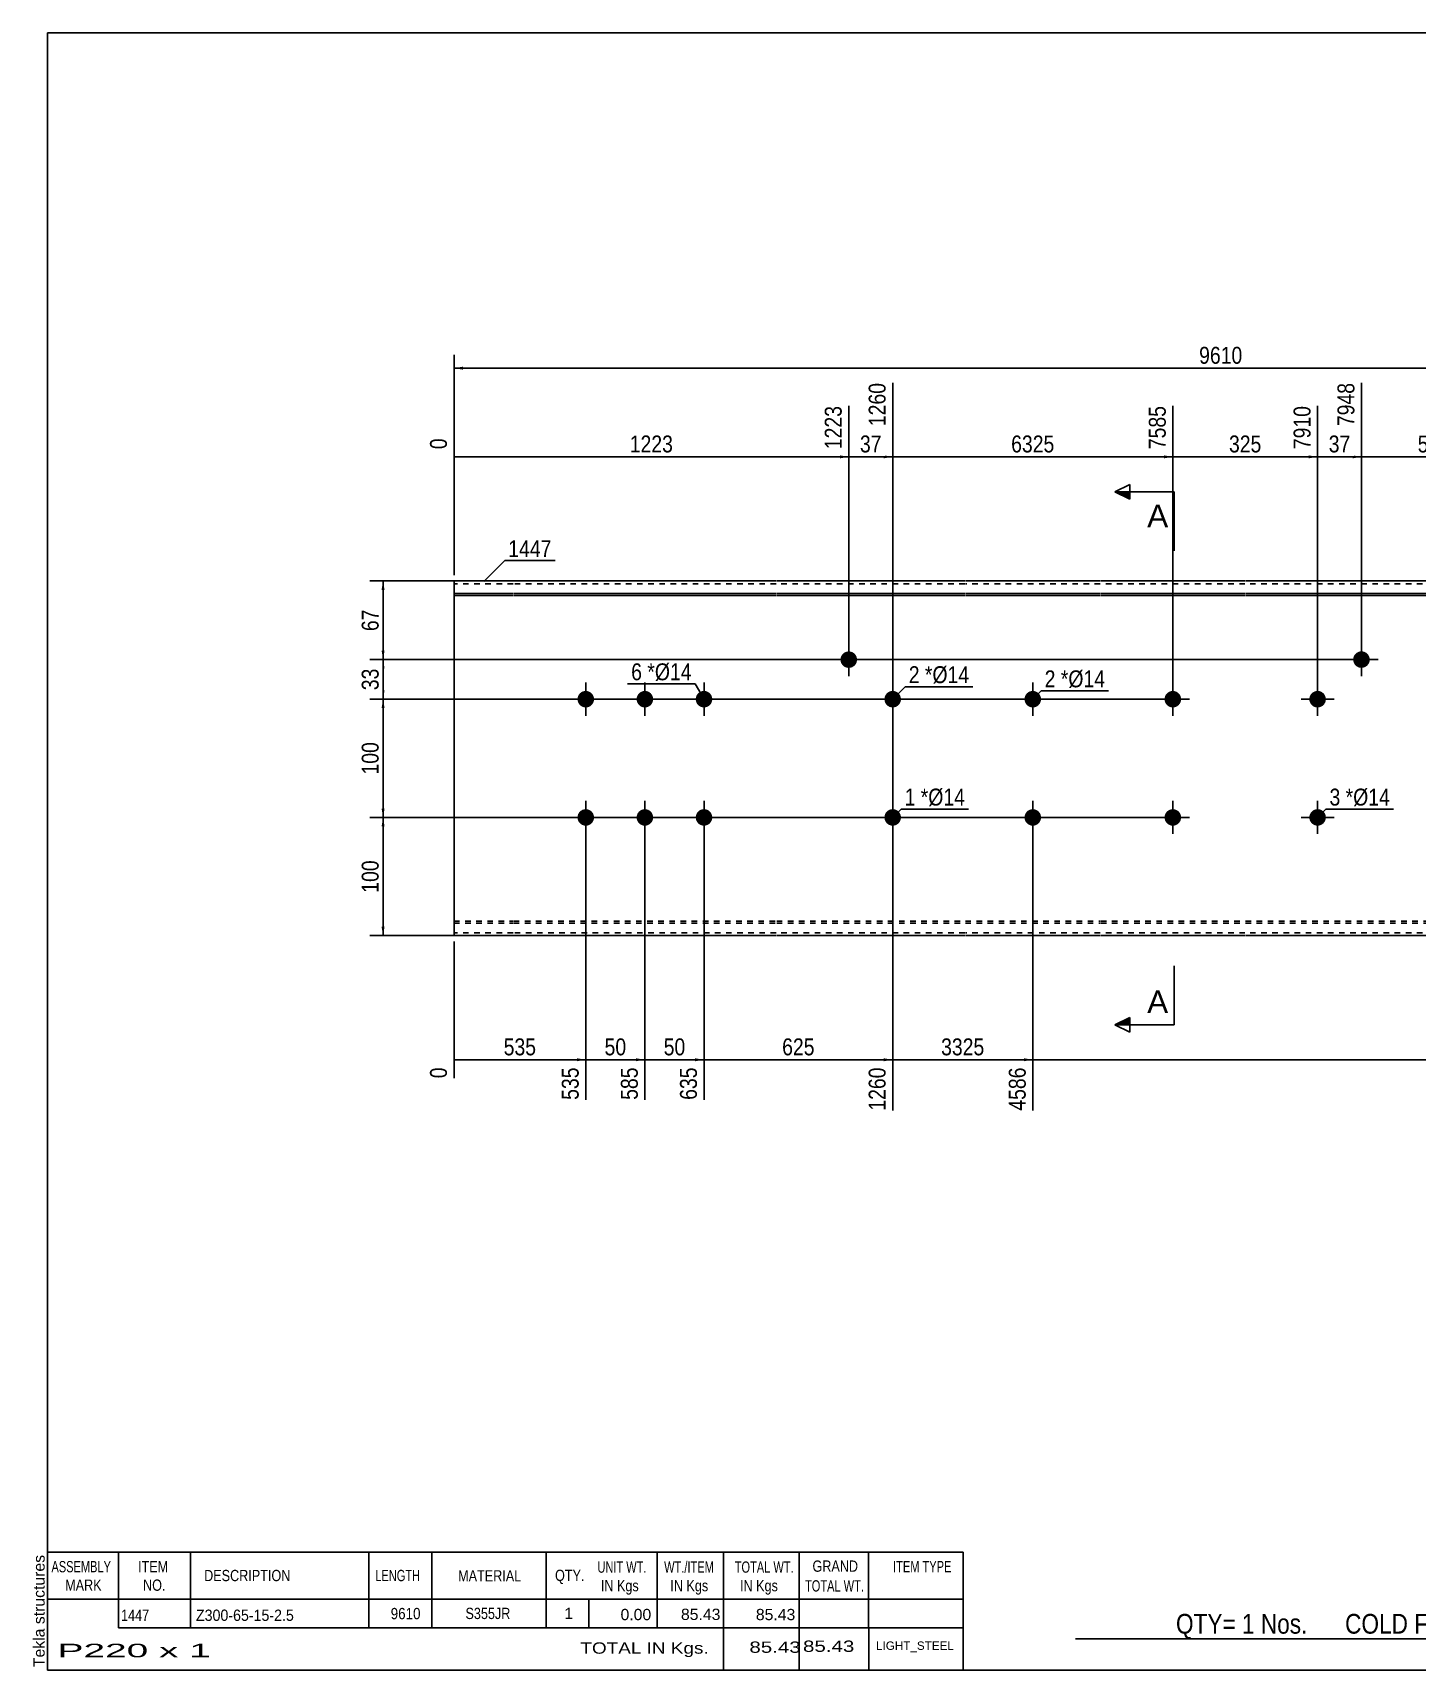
# Model space of a CAD drawing. Header units: millimetres. Extents: x -71 to 331, y -154 to 123.
# Drawn here: x -71.3 to 162.9, y -154.3 to 122.8 of the extents above; entities that cross this region are included whole.
import ezdxf

# ---------------------------------------------------------------- set-up
doc = ezdxf.new("R2010")
doc.units = ezdxf.units.MM
doc.linetypes.add('DXK_LINE_DOT1', pattern=[1.8814, 0.9407, -0.9407])
doc.styles.add('Arial', font='ARIAL.TTF', dxfattribs={"height": 0.2})
doc.styles.add('Arial Narrow', font='ARIALN.TTF', dxfattribs={"height": 0.2})

# ---------------------------------------------------------------- blocks, each defined once
blk = doc.blocks.new('Unknown-627191105-1924')
at = {"color": 5, "linetype": 'Continuous'}
for p, q in [((331.25, 122.75), (-68.75, 122.75)), ((-68.75, 122.75), (-68.75, -154.25)), ((331.25, -154.25), (331.25, 122.75)), ((-68.75, -154.25), (331.25, -154.25))]:
    blk.add_line(p, q, dxfattribs=at)
at = {"color": 174, "linetype": 'Continuous', "style": 'Arial'}
blk.add_text('Tekla structures', height=1.9102, rotation=90, dxfattribs=at).set_placement((-69.25, -153.75))
blk = doc.blocks.new('Bolt-627191105-1223 - 1203')
at = {"linetype": 'Continuous'}
blk.add_hatch(color=3, dxfattribs=at).paths.add_polyline_path([(144.69, 10, -1), (147.49, 10, -1)])
at = {"color": 3, "linetype": 'Continuous'}
for p, q in [((146.09, 7.2), (146.09, 12.8)), ((143.29, 10), (148.89, 10))]:
    blk.add_line(p, q, dxfattribs=at)
blk = doc.blocks.new('Part-627191105-1218 - 1203')
at = {"color": 2, "linetype": 'Continuous'}
for p, q in [((0, -30), (0, 30)), ((10, 30), (0, 30)), ((0, 27.88), (10, 27.88)), ((54.49, 30), (10.1, 30)), ((10.1, 27.88), (54.49, 27.88)), ((86.41, 30), (54.59, 30)), ((54.59, 27.88), (86.41, 27.88)), ((109.31, 30), (86.51, 30)), ((86.51, 27.88), (109.31, 27.88)), ((133.79, 30), (109.41, 30)), ((109.41, 27.88), (133.79, 27.88)), ((165.71, 30), (133.89, 30)), ((133.89, 27.88), (165.71, 27.88)), ((210.2, 30), (165.81, 30)), ((165.81, 27.88), (210.2, 27.88)), ((242.11, 30), (210.3, 30)), ((210.3, 27.88), (242.11, 27.88)), ((259.41, 30), (242.21, 30)), ((242.21, 27.88), (259.41, 27.88)), ((259.41, 30), (259.41, 27.88)), ((259.41, 27.88), (259.41, -30)), ((0, 27.53), (10, 27.53)), ((10.1, 27.53), (54.49, 27.53)), ((54.59, 27.53), (86.41, 27.53)), ((86.51, 27.53), (109.31, 27.53)), ((109.41, 27.53), (133.79, 27.53)), ((133.89, 27.53), (165.71, 27.53)), ((165.81, 27.53), (210.2, 27.53)), ((210.3, 27.53), (242.11, 27.53)), ((242.21, 27.53), (259.41, 27.53)), ((10, -30), (0, -30)), ((54.49, -30), (10.1, -30)), ((86.41, -30), (54.59, -30)), ((109.31, -30), (86.51, -30)), ((133.79, -30), (109.41, -30)), ((165.71, -30), (133.89, -30)), ((210.2, -30), (165.81, -30)), ((242.11, -30), (210.3, -30)), ((259.41, -30), (242.21, -30))]:
    blk.add_line(p, q, dxfattribs=at)
at = {"color": 7, "linetype": 'DXK_LINE_DOT1'}
for p, q in [((10, 29.5), (0, 29.5)), ((54.49, 29.5), (10.1, 29.5)), ((86.41, 29.5), (54.59, 29.5)), ((109.31, 29.5), (86.51, 29.5)), ((133.79, 29.5), (109.41, 29.5)), ((165.71, 29.5), (133.89, 29.5)), ((210.2, 29.5), (165.81, 29.5)), ((242.11, 29.5), (210.3, 29.5)), ((259.41, 29.5), (242.21, 29.5)), ((0, -27.53), (10, -27.53)), ((10.1, -27.53), (54.49, -27.53)), ((54.59, -27.53), (86.41, -27.53)), ((86.51, -27.53), (109.31, -27.53)), ((109.41, -27.53), (133.79, -27.53)), ((133.89, -27.53), (165.71, -27.53)), ((165.81, -27.53), (210.2, -27.53)), ((210.3, -27.53), (242.11, -27.53)), ((242.21, -27.53), (259.41, -27.53)), ((0, -27.88), (10, -27.88)), ((10, -29.5), (0, -29.5)), ((10.1, -27.88), (54.49, -27.88)), ((54.49, -29.5), (10.1, -29.5)), ((54.59, -27.88), (86.41, -27.88)), ((86.41, -29.5), (54.59, -29.5)), ((86.51, -27.88), (109.31, -27.88)), ((109.31, -29.5), (86.51, -29.5)), ((109.41, -27.88), (133.79, -27.88)), ((133.79, -29.5), (109.41, -29.5)), ((133.89, -27.88), (165.71, -27.88)), ((165.71, -29.5), (133.89, -29.5)), ((165.81, -27.88), (210.2, -27.88)), ((210.2, -29.5), (165.81, -29.5)), ((210.3, -27.88), (242.11, -27.88)), ((242.11, -29.5), (210.3, -29.5)), ((242.21, -27.88), (259.41, -27.88)), ((259.41, -29.5), (242.21, -29.5))]:
    blk.add_line(p, q, dxfattribs=at)
blk = doc.blocks.new('Bolt-627191105-1220 - 1203')
at = {"linetype": 'Continuous'}
blk.add_hatch(color=3, dxfattribs=at).paths.add_polyline_path([(152.11, 16.7, -1), (154.91, 16.7, -1)])
at = {"color": 3, "linetype": 'Continuous'}
for p, q in [((153.51, 13.9), (153.51, 19.5)), ((150.71, 16.7), (156.31, 16.7))]:
    blk.add_line(p, q, dxfattribs=at)
blk = doc.blocks.new('Bolt-627191105-1222 - 1203')
at = {"linetype": 'Continuous'}
blk.add_hatch(color=3, dxfattribs=at).paths.add_polyline_path([(147.49, -10, -1), (144.69, -10, -1)])
at = {"color": 3, "linetype": 'Continuous'}
for p, q in [((146.09, -7.2), (146.09, -12.8)), ((148.89, -10), (143.29, -10))]:
    blk.add_line(p, q, dxfattribs=at)
blk = doc.blocks.new('Bolt-627191105-1224 - 1203')
at = {"linetype": 'Continuous'}
for points in [[(20.89, 10, -1), (23.69, 10, -1)], [(30.89, 10, -1), (33.69, 10, -1)], [(40.89, 10, -1), (43.69, 10, -1)], [(20.89, -10, -1), (23.69, -10, -1)], [(30.89, -10, -1), (33.69, -10, -1)], [(40.89, -10, -1), (43.69, -10, -1)]]:
    blk.add_hatch(color=3, dxfattribs=at).paths.add_polyline_path(points)
at = {"color": 3, "linetype": 'Continuous'}
for p, q in [((22.29, 7.2), (22.29, 12.8)), ((32.29, 7.2), (32.29, 12.8)), ((42.29, 7.2), (42.29, 12.8)), ((19.49, 10), (25.09, 10)), ((29.49, 10), (35.09, 10)), ((39.49, 10), (45.09, 10)), ((22.29, -12.8), (22.29, -7.2)), ((32.29, -12.8), (32.29, -7.2)), ((42.29, -12.8), (42.29, -7.2)), ((19.49, -10), (25.09, -10)), ((29.49, -10), (35.09, -10)), ((39.49, -10), (45.09, -10))]:
    blk.add_line(p, q, dxfattribs=at)
blk = doc.blocks.new('Bolt-627191105-1225 - 1203')
at = {"linetype": 'Continuous'}
blk.add_hatch(color=3, dxfattribs=at).paths.add_polyline_path([(65.38, 16.69, -1), (68.18, 16.69, -1)])
at = {"color": 3, "linetype": 'Continuous'}
for p, q in [((66.78, 13.89), (66.78, 19.49)), ((63.98, 16.69), (69.58, 16.69))]:
    blk.add_line(p, q, dxfattribs=at)
blk = doc.blocks.new('Bolt-627191105-1226 - 1203')
at = {"linetype": 'Continuous'}
for points in [[(99.31, 10, -1), (96.51, 10, -1)], [(99.31, -10, -1), (96.51, -10, -1)]]:
    blk.add_hatch(color=3, dxfattribs=at).paths.add_polyline_path(points)
at = {"color": 3, "linetype": 'Continuous'}
for p, q in [((97.91, 12.8), (97.91, 7.2)), ((100.71, 10), (95.11, 10)), ((97.91, -7.2), (97.91, -12.8)), ((100.71, -10), (95.11, -10))]:
    blk.add_line(p, q, dxfattribs=at)
blk = doc.blocks.new('Bolt-627191105-1227 - 1203')
at = {"linetype": 'Continuous'}
blk.add_hatch(color=3, dxfattribs=at).paths.add_polyline_path([(72.81, 10, -1), (75.61, 10, -1)])
at = {"color": 3, "linetype": 'Continuous'}
for p, q in [((74.21, 7.2), (74.21, 12.8)), ((71.41, 10), (77.01, 10))]:
    blk.add_line(p, q, dxfattribs=at)
blk = doc.blocks.new('Bolt-627191105-1228 - 1203')
at = {"linetype": 'Continuous'}
blk.add_hatch(color=3, dxfattribs=at).paths.add_polyline_path([(75.61, -10, -1), (72.81, -10, -1)])
at = {"color": 3, "linetype": 'Continuous'}
for p, q in [((74.21, -7.2), (74.21, -12.8)), ((77.01, -10), (71.41, -10))]:
    blk.add_line(p, q, dxfattribs=at)
blk = doc.blocks.new('Bolt-627191105-1231 - 1203')
at = {"linetype": 'Continuous'}
for points in [[(120.2, 10, -1), (123, 10, -1)], [(253.01, 10, -1), (255.81, 10, -1)]]:
    blk.add_hatch(color=3, dxfattribs=at).paths.add_polyline_path(points)
at = {"color": 3, "linetype": 'Continuous'}
for p, q in [((121.6, 7.2), (121.6, 12.8)), ((254.41, 7.2), (254.41, 12.8)), ((124.4, 10), (118.8, 10)), ((257.21, 10), (251.61, 10))]:
    blk.add_line(p, q, dxfattribs=at)
blk = doc.blocks.new('Bolt-627191105-1232 - 1203')
at = {"linetype": 'Continuous'}
for points in [[(120.2, -10, -1), (123, -10, -1)], [(253.01, -10, -1), (255.81, -10, -1)]]:
    blk.add_hatch(color=3, dxfattribs=at).paths.add_polyline_path(points)
at = {"color": 3, "linetype": 'Continuous'}
for p, q in [((121.6, -12.8), (121.6, -7.2)), ((254.41, -12.8), (254.41, -7.2)), ((124.4, -10), (118.8, -10)), ((257.21, -10), (251.61, -10))]:
    blk.add_line(p, q, dxfattribs=at)
blk = doc.blocks.new('StraightDimension-627191105-1328 - 1203')
at = {"linetype": 'Continuous'}
blk.add_hatch(color=7, dxfattribs=at).paths.add_polyline_path([(40.79, -50.75), (42.29, -51), (40.79, -51.25)])
at = {"color": 7, "linetype": 'Continuous'}
for p, q in [((32.29, -11), (32.29, -57.78)), ((42.29, -11), (42.29, -57.78)), ((32.29, -51), (42.29, -51))]:
    blk.add_line(p, q, dxfattribs=at)
at = {"color": 0}
blk.add_wipeout([(39.72, -50.85), (39.72, -46.65), (34.87, -46.65), (34.87, -50.85)], dxfattribs=at)
at = {"color": 3, "style": 'Arial Narrow'}
blk.add_text('50', height=2.863, dxfattribs=at).set_placement((35.47, -50.25))
at = {"color": 0, "linetype": 'Continuous'}
blk.add_wipeout([(41.69, -51.7), (37.49, -51.7), (37.49, -58.38), (41.69, -58.38)], dxfattribs=at)
at = {"color": 3, "linetype": 'Continuous', "style": 'Arial Narrow'}
blk.add_text('635', height=2.863, rotation=90.0002, dxfattribs=at).set_placement((41.09, -57.78))
blk = doc.blocks.new('StraightDimension-627191105-1279 - 1203')
at = {"linetype": 'Continuous'}
blk.add_hatch(color=7, dxfattribs=at).paths.add_polyline_path([(65.28, 51.25), (66.78, 51), (65.28, 50.75)])
at = {"color": 7, "linetype": 'Continuous'}
for p, q in [((66.78, 17.69), (66.78, 59.61)), ((0, 31), (0, 54.13)), ((0, 51), (66.78, 51))]:
    blk.add_line(p, q, dxfattribs=at)
at = {"color": 0, "linetype": 'Continuous'}
for points in [[(66.18, 60.21), (61.98, 60.21), (61.98, 51.7), (66.18, 51.7)], [(-0.6, 54.73), (-4.8, 54.73), (-4.8, 51.7), (-0.6, 51.7)]]:
    blk.add_wipeout(points, dxfattribs=at)
at = {"color": 0}
blk.add_wipeout([(37.65, 51.15), (37.65, 55.35), (29.13, 55.35), (29.13, 51.15)], dxfattribs=at)
at = {"color": 3, "linetype": 'Continuous', "style": 'Arial Narrow'}
for s, height, p in [('1223', 2.863, (65.58, 52.3)), ('0', 2.86, (-1.2, 52.3))]:
    blk.add_text(s, height=height, rotation=90.0002, dxfattribs=at).set_placement(p)
at = {"color": 3, "style": 'Arial Narrow'}
blk.add_text('1223', height=2.863, dxfattribs=at).set_placement((29.73, 51.75))
blk = doc.blocks.new('StraightDimension-627191105-1350 - 1203')
at = {"linetype": 'Continuous'}
for points in [[(-12.25, 15.2), (-12, 16.7), (-11.75, 15.2)], [(-11.75, 11.5), (-12, 10), (-12.25, 11.5)]]:
    blk.add_hatch(color=7, dxfattribs=at).paths.add_polyline_path(points)
at = {"color": 7, "linetype": 'Continuous'}
for p, q in [((152.51, 16.7), (-14.25, 16.7)), ((-12, 10), (-12, 16.7)), ((120.6, 10), (-14.25, 10))]:
    blk.add_line(p, q, dxfattribs=at)
at = {"color": 0}
blk.add_wipeout([(-12.15, 15.78), (-16.35, 15.78), (-16.35, 10.92), (-12.15, 10.92)], dxfattribs=at)
at = {"color": 3, "style": 'Arial Narrow'}
blk.add_text('33', height=2.863, rotation=90.0002, dxfattribs=at).set_placement((-12.75, 11.52))
blk = doc.blocks.new('StraightDimension-627191105-1277 - 1203')
at = {"linetype": 'Continuous'}
blk.add_hatch(color=7, dxfattribs=at).paths.add_polyline_path([(120.1, 51.25), (121.6, 51), (120.1, 50.75)])
at = {"color": 7, "linetype": 'Continuous'}
for p, q in [((74.21, -9), (74.21, 63.51)), ((121.6, 11), (121.6, 59.61)), ((74.21, 51), (121.6, 51))]:
    blk.add_line(p, q, dxfattribs=at)
at = {"color": 0, "linetype": 'Continuous'}
blk.add_wipeout([(121, 60.21), (116.8, 60.21), (116.8, 51.7), (121, 51.7)], dxfattribs=at)
at = {"color": 0}
blk.add_wipeout([(102.16, 51.15), (102.16, 55.35), (93.65, 55.35), (93.65, 51.15)], dxfattribs=at)
at = {"color": 3, "linetype": 'Continuous', "style": 'Arial Narrow'}
blk.add_text('7585', height=2.863, rotation=90.0002, dxfattribs=at).set_placement((120.4, 52.3))
at = {"color": 3, "style": 'Arial Narrow'}
blk.add_text('6325', height=2.863, dxfattribs=at).set_placement((94.25, 51.75))
blk = doc.blocks.new('StraightDimension-627191105-1352 - 1203')
at = {"linetype": 'Continuous'}
for points in [[(-12.25, -11.5), (-12, -10), (-11.75, -11.5)], [(-11.75, -28.5), (-12, -30), (-12.25, -28.5)]]:
    blk.add_hatch(color=7, dxfattribs=at).paths.add_polyline_path(points)
at = {"color": 7, "linetype": 'Continuous'}
for p, q in [((120.6, -10), (-14.25, -10)), ((-12, -30), (-12, -10)), ((21.29, -30), (-14.25, -30))]:
    blk.add_line(p, q, dxfattribs=at)
at = {"color": 0}
blk.add_wipeout([(-12.15, -16.66), (-16.35, -16.66), (-16.35, -23.34), (-12.15, -23.34)], dxfattribs=at)
at = {"color": 3, "style": 'Arial Narrow'}
blk.add_text('100', height=2.863, rotation=90.0002, dxfattribs=at).set_placement((-12.75, -22.74))
blk = doc.blocks.new('StraightDimension-627191105-1326 - 1203')
at = {"linetype": 'Continuous'}
blk.add_hatch(color=7, dxfattribs=at).paths.add_polyline_path([(96.41, -50.75), (97.91, -51), (96.41, -51.25)])
at = {"color": 7, "linetype": 'Continuous'}
for p, q in [((74.21, 9), (74.21, -59.61)), ((97.91, -11), (97.91, -59.61)), ((74.21, -51), (97.91, -51))]:
    blk.add_line(p, q, dxfattribs=at)
at = {"color": 0}
blk.add_wipeout([(90.31, -50.85), (90.31, -46.65), (81.8, -46.65), (81.8, -50.85)], dxfattribs=at)
at = {"color": 0, "linetype": 'Continuous'}
blk.add_wipeout([(97.31, -51.7), (93.11, -51.7), (93.11, -60.21), (97.31, -60.21)], dxfattribs=at)
at = {"color": 3, "style": 'Arial Narrow'}
blk.add_text('3325', height=2.863, dxfattribs=at).set_placement((82.4, -50.25))
at = {"color": 3, "linetype": 'Continuous', "style": 'Arial Narrow'}
blk.add_text('4586', height=2.863, rotation=90.0002, dxfattribs=at).set_placement((96.71, -59.61))
blk = doc.blocks.new('StraightDimension-627191105-1351 - 1203')
at = {"linetype": 'Continuous'}
for points in [[(-12.25, 8.5), (-12, 10), (-11.75, 8.5)], [(-11.75, -8.5), (-12, -10), (-12.25, -8.5)]]:
    blk.add_hatch(color=7, dxfattribs=at).paths.add_polyline_path(points)
at = {"color": 7, "linetype": 'Continuous'}
for p, q in [((120.6, 10), (-14.25, 10)), ((-12, -10), (-12, 10)), ((120.6, -10), (-14.25, -10))]:
    blk.add_line(p, q, dxfattribs=at)
at = {"color": 0}
blk.add_wipeout([(-12.15, 3.34), (-16.35, 3.34), (-16.35, -3.34), (-12.15, -3.34)], dxfattribs=at)
at = {"color": 3, "style": 'Arial Narrow'}
blk.add_text('100', height=2.863, rotation=90.0002, dxfattribs=at).set_placement((-12.75, -2.74))
blk = doc.blocks.new('StraightDimension-627191105-1330 - 1203')
at = {"linetype": 'Continuous'}
blk.add_hatch(color=7, dxfattribs=at).paths.add_polyline_path([(20.79, -50.75), (22.29, -51), (20.79, -51.25)])
at = {"color": 7, "linetype": 'Continuous'}
for p, q in [((22.29, -11), (22.29, -57.78)), ((0, -31), (0, -54.13)), ((0, -51), (22.29, -51))]:
    blk.add_line(p, q, dxfattribs=at)
at = {"color": 0}
blk.add_wipeout([(14.49, -50.85), (14.49, -46.65), (7.8, -46.65), (7.8, -50.85)], dxfattribs=at)
at = {"color": 0, "linetype": 'Continuous'}
for points in [[(-0.6, -51.7), (-4.8, -51.7), (-4.8, -54.73), (-0.6, -54.73)], [(21.69, -51.7), (17.49, -51.7), (17.49, -58.38), (21.69, -58.38)]]:
    blk.add_wipeout(points, dxfattribs=at)
at = {"color": 3, "style": 'Arial Narrow'}
blk.add_text('535', height=2.863, dxfattribs=at).set_placement((8.4, -50.25))
at = {"color": 3, "linetype": 'Continuous', "style": 'Arial Narrow'}
for s, height, p in [('0', 2.86, (-1.2, -54.13)), ('535', 2.863, (21.09, -57.78))]:
    blk.add_text(s, height=height, rotation=90.0002, dxfattribs=at).set_placement(p)
blk = doc.blocks.new('StraightDimension-627191105-1274 - 1203')
at = {"linetype": 'Continuous'}
blk.add_hatch(color=7, dxfattribs=at).paths.add_polyline_path([(176.5, 51.25), (178, 51), (176.5, 50.75)])
at = {"color": 7, "linetype": 'Continuous'}
for p, q in [((153.51, 17.7), (153.51, 63.51)), ((178, 11), (178, 59.61)), ((153.51, 51), (178, 51))]:
    blk.add_line(p, q, dxfattribs=at)
at = {"color": 0, "linetype": 'Continuous'}
blk.add_wipeout([(177.4, 60.21), (173.2, 60.21), (173.2, 51.7), (177.4, 51.7)], dxfattribs=at)
at = {"color": 0}
blk.add_wipeout([(169.1, 51.15), (169.1, 55.35), (162.42, 55.35), (162.42, 51.15)], dxfattribs=at)
at = {"color": 3, "linetype": 'Continuous', "style": 'Arial Narrow'}
blk.add_text('8535', height=2.863, rotation=90.0002, dxfattribs=at).set_placement((176.8, 52.3))
at = {"color": 3, "style": 'Arial Narrow'}
blk.add_text('588', height=2.863, dxfattribs=at).set_placement((163.02, 51.75))
blk = doc.blocks.new('StraightDimension-627191105-1275 - 1203')
at = {"linetype": 'Continuous'}
blk.add_hatch(color=7, dxfattribs=at).paths.add_polyline_path([(152.01, 51.25), (153.51, 51), (152.01, 50.75)])
at = {"color": 7, "linetype": 'Continuous'}
for p, q in [((153.51, 17.7), (153.51, 63.51)), ((146.09, 11), (146.09, 59.61)), ((146.09, 51), (153.51, 51))]:
    blk.add_line(p, q, dxfattribs=at)
at = {"color": 0}
blk.add_wipeout([(152.23, 51.15), (152.23, 55.35), (147.37, 55.35), (147.37, 51.15)], dxfattribs=at)
at = {"color": 0, "linetype": 'Continuous'}
blk.add_wipeout([(152.91, 64.11), (148.71, 64.11), (148.71, 55.6), (152.91, 55.6)], dxfattribs=at)
at = {"color": 3, "linetype": 'Continuous', "style": 'Arial Narrow'}
blk.add_text('7948', height=2.863, rotation=90.0002, dxfattribs=at).set_placement((152.31, 56.2))
at = {"color": 3, "style": 'Arial Narrow'}
blk.add_text('37', height=2.863, dxfattribs=at).set_placement((147.97, 51.75))
blk = doc.blocks.new('StraightDimension-627191105-1276 - 1203')
at = {"linetype": 'Continuous'}
blk.add_hatch(color=7, dxfattribs=at).paths.add_polyline_path([(144.59, 51.25), (146.09, 51), (144.59, 50.75)])
at = {"color": 7, "linetype": 'Continuous'}
for p, q in [((121.6, 11), (121.6, 59.61)), ((146.09, 11), (146.09, 59.61)), ((121.6, 51), (146.09, 51))]:
    blk.add_line(p, q, dxfattribs=at)
at = {"color": 0, "linetype": 'Continuous'}
blk.add_wipeout([(145.49, 60.21), (141.29, 60.21), (141.29, 51.7), (145.49, 51.7)], dxfattribs=at)
at = {"color": 0}
blk.add_wipeout([(137.19, 51.15), (137.19, 55.35), (130.5, 55.35), (130.5, 51.15)], dxfattribs=at)
at = {"color": 3, "linetype": 'Continuous', "style": 'Arial Narrow'}
blk.add_text('7910', height=2.863, rotation=90.0002, dxfattribs=at).set_placement((144.89, 52.3))
at = {"color": 3, "style": 'Arial Narrow'}
blk.add_text('325', height=2.863, dxfattribs=at).set_placement((131.1, 51.75))
blk = doc.blocks.new('StraightDimension-627191105-1349 - 1203')
at = {"linetype": 'Continuous'}
for points in [[(-12.25, 28.5), (-12, 30), (-11.75, 28.5)], [(-11.75, 18.2), (-12, 16.7), (-12.25, 18.2)]]:
    blk.add_hatch(color=7, dxfattribs=at).paths.add_polyline_path(points)
at = {"color": 7, "linetype": 'Continuous'}
for p, q in [((21.29, 30), (-14.25, 30)), ((-12, 16.7), (-12, 30)), ((152.51, 16.7), (-14.25, 16.7))]:
    blk.add_line(p, q, dxfattribs=at)
at = {"color": 0}
blk.add_wipeout([(-12.15, 25.78), (-16.35, 25.78), (-16.35, 20.92), (-12.15, 20.92)], dxfattribs=at)
at = {"color": 3, "style": 'Arial Narrow'}
blk.add_text('67', height=2.863, rotation=90.0002, dxfattribs=at).set_placement((-12.75, 21.52))
blk = doc.blocks.new('StraightDimension-627191105-1278 - 1203')
at = {"linetype": 'Continuous'}
blk.add_hatch(color=7, dxfattribs=at).paths.add_polyline_path([(72.71, 51.25), (74.21, 51), (72.71, 50.75)])
at = {"color": 7, "linetype": 'Continuous'}
for p, q in [((74.21, -9), (74.21, 63.51)), ((66.78, 17.69), (66.78, 59.61)), ((66.78, 51), (74.21, 51))]:
    blk.add_line(p, q, dxfattribs=at)
at = {"color": 0}
blk.add_wipeout([(72.92, 51.15), (72.92, 55.35), (68.07, 55.35), (68.07, 51.15)], dxfattribs=at)
at = {"color": 0, "linetype": 'Continuous'}
blk.add_wipeout([(73.61, 64.11), (69.41, 64.11), (69.41, 55.6), (73.61, 55.6)], dxfattribs=at)
at = {"color": 3, "linetype": 'Continuous', "style": 'Arial Narrow'}
blk.add_text('1260', height=2.863, rotation=90.0002, dxfattribs=at).set_placement((73.01, 56.2))
at = {"color": 3, "style": 'Arial Narrow'}
blk.add_text('37', height=2.863, dxfattribs=at).set_placement((68.67, 51.75))
blk = doc.blocks.new('StraightDimension-627191105-1325 - 1203')
at = {"linetype": 'Continuous'}
blk.add_hatch(color=7, dxfattribs=at).paths.add_polyline_path([(257.91, -50.75), (259.41, -51), (257.91, -51.25)])
at = {"color": 7, "linetype": 'Continuous'}
for p, q in [((97.91, -11), (97.91, -59.61)), ((259.41, -31), (259.41, -59.61)), ((97.91, -51), (259.41, -51))]:
    blk.add_line(p, q, dxfattribs=at)
at = {"color": 0}
blk.add_wipeout([(182.91, -50.85), (182.91, -46.65), (174.4, -46.65), (174.4, -50.85)], dxfattribs=at)
at = {"color": 0, "linetype": 'Continuous'}
blk.add_wipeout([(258.81, -51.7), (254.61, -51.7), (254.61, -60.21), (258.81, -60.21)], dxfattribs=at)
at = {"color": 3, "style": 'Arial Narrow'}
blk.add_text('5025', height=2.863, dxfattribs=at).set_placement((175, -50.25))
at = {"color": 3, "linetype": 'Continuous', "style": 'Arial Narrow'}
blk.add_text('9610', height=2.863, rotation=90.0002, dxfattribs=at).set_placement((258.21, -59.61))
blk = doc.blocks.new('StraightDimension-627191105-1327 - 1203')
at = {"linetype": 'Continuous'}
blk.add_hatch(color=7, dxfattribs=at).paths.add_polyline_path([(72.71, -50.75), (74.21, -51), (72.71, -51.25)])
at = {"color": 7, "linetype": 'Continuous'}
for p, q in [((74.21, 9), (74.21, -59.61)), ((42.29, -11), (42.29, -57.78)), ((42.29, -51), (74.21, -51))]:
    blk.add_line(p, q, dxfattribs=at)
at = {"color": 0}
blk.add_wipeout([(61.6, -50.85), (61.6, -46.65), (54.91, -46.65), (54.91, -50.85)], dxfattribs=at)
at = {"color": 0, "linetype": 'Continuous'}
blk.add_wipeout([(73.61, -51.7), (69.41, -51.7), (69.41, -60.21), (73.61, -60.21)], dxfattribs=at)
at = {"color": 3, "style": 'Arial Narrow'}
blk.add_text('625', height=2.863, dxfattribs=at).set_placement((55.51, -50.25))
at = {"color": 3, "linetype": 'Continuous', "style": 'Arial Narrow'}
blk.add_text('1260', height=2.863, rotation=90.0002, dxfattribs=at).set_placement((73.01, -59.61))
blk = doc.blocks.new('StraightDimension-627191105-1329 - 1203')
at = {"linetype": 'Continuous'}
blk.add_hatch(color=7, dxfattribs=at).paths.add_polyline_path([(30.79, -50.75), (32.29, -51), (30.79, -51.25)])
at = {"color": 7, "linetype": 'Continuous'}
for p, q in [((22.29, -11), (22.29, -57.78)), ((32.29, -11), (32.29, -57.78)), ((22.29, -51), (32.29, -51))]:
    blk.add_line(p, q, dxfattribs=at)
at = {"color": 0}
blk.add_wipeout([(29.72, -50.85), (29.72, -46.65), (24.87, -46.65), (24.87, -50.85)], dxfattribs=at)
at = {"color": 3, "style": 'Arial Narrow'}
blk.add_text('50', height=2.863, dxfattribs=at).set_placement((25.47, -50.25))
at = {"color": 0, "linetype": 'Continuous'}
blk.add_wipeout([(31.69, -51.7), (27.49, -51.7), (27.49, -58.38), (31.69, -58.38)], dxfattribs=at)
at = {"color": 3, "linetype": 'Continuous', "style": 'Arial Narrow'}
blk.add_text('585', height=2.863, rotation=90.0002, dxfattribs=at).set_placement((31.09, -57.78))
blk = doc.blocks.new('StraightDimension-627191105-1383 - 1203')
at = {"linetype": 'Continuous'}
for points in [[(1.5, 65.75), (0, 66), (1.5, 66.25)], [(257.91, 66.25), (259.41, 66), (257.91, 65.75)]]:
    blk.add_hatch(color=7, dxfattribs=at).paths.add_polyline_path(points)
at = {"color": 7, "linetype": 'Continuous'}
for p, q in [((0, 31), (0, 68.25)), ((259.41, 31), (259.41, 68.25)), ((0, 66), (259.41, 66))]:
    blk.add_line(p, q, dxfattribs=at)
at = {"color": 0}
blk.add_wipeout([(133.96, 66.15), (133.96, 70.35), (125.45, 70.35), (125.45, 66.15)], dxfattribs=at)
at = {"color": 3, "style": 'Arial Narrow'}
blk.add_text('9610', height=2.863, dxfattribs=at).set_placement((126.05, 66.75))
blk = doc.blocks.new('CBS_BOM-627191105-1949')
at = {"color": 7, "linetype": 'Continuous'}
for p, q in [((-68.78, -142.28), (-68.78, -134.28)), ((-68.78, -134.28), (86.14, -134.28)), ((-56.78, -142.28), (-56.78, -134.28)), ((-44.59, -142.28), (-44.59, -134.28)), ((-14.43, -142.28), (-14.43, -134.28)), ((-3.75, -142.28), (-3.75, -134.28)), ((15.57, -142.28), (15.57, -134.28)), ((34.37, -142.28), (34.37, -134.28)), ((45.58, -142.28), (45.58, -134.28)), ((58.37, -142.28), (58.37, -134.28)), ((70.12, -142.28), (70.12, -134.28)), ((86.14, -134.29), (86.14, -142.27)), ((-68.78, -142.28), (86.14, -142.28)), ((-68.78, -147.08), (-68.78, -142.28)), ((-56.78, -147.08), (-56.78, -142.28)), ((-44.59, -147.08), (-44.59, -142.28)), ((-14.43, -147.08), (-14.43, -142.28)), ((-3.75, -147.08), (-3.75, -142.28)), ((15.57, -147.08), (15.57, -142.28)), ((22.83, -147.08), (22.83, -142.28)), ((34.37, -147.08), (34.37, -142.28)), ((45.58, -147.08), (45.58, -142.28)), ((58.37, -147.08), (58.37, -142.28)), ((70.14, -147.08), (70.14, -142.28)), ((86.14, -142.28), (86.14, -147.08)), ((-68.78, -154.28), (-68.78, -147.1)), ((-56.78, -147.08), (86.14, -147.08)), ((45.58, -154.28), (45.58, -147.1)), ((58.37, -154.28), (58.37, -147.1)), ((70.18, -154.28), (70.18, -147.1)), ((86.14, -147.08), (86.14, -154.28)), ((-68.78, -154.28), (86.14, -154.28))]:
    blk.add_line(p, q, dxfattribs=at)
at = {"color": 3, "linetype": 'Continuous', "style": 'Arial'}
for s, height, width, p in [('GRAND', 1.91, 0.8, (60.64, -137.62)), ('ASSEMBLY', 1.91, 0.7, (-68.1, -137.71)), ('ITEM', 1.91, 0.8, (-53.45, -137.71)), ('DESCRIPTION', 1.9102, 0.8, (-42.27, -139.21)), ('LENGTH', 1.91, 0.7, (-13.32, -139.21)), ('MATERIAL', 1.91, 0.8, (0.7, -139.26)), ('QTY.', 1.91, 0.8, (17.09, -139.18)), ('UNIT WT.', 1.91, 0.7, (24.26, -137.78)), ('WT./ITEM', 1.91, 0.7, (35.55, -137.78)), ('TOTAL WT.', 1.91, 0.7, (47.49, -137.78)), ('ITEM TYPE', 1.91, 0.7, (74.28, -137.7)), ('MARK', 1.91, 0.8, (-65.78, -140.84)), ('NO.', 1.91, 0.8, (-52.6, -140.84)), ('IN Kgs', 1.91, 0.8, (24.84, -140.92)), ('IN Kgs', 1.91, 0.8, (36.59, -140.92)), ('IN Kgs', 1.91, 0.8, (48.38, -140.92)), ('TOTAL WT.', 1.91, 0.7, (59.38, -140.96))]:
    blk.add_text(s, height=height, dxfattribs=dict(at, width=width)).set_placement(p)
at = {"color": 7, "linetype": 'Continuous', "style": 'Arial'}
for s, height, width, p in [('1447', 1.91, 0.8, (-56.32, -145.93)), ('Z300-65-15-2.5', 1.9102, 0.9, (-43.65, -145.93)), ('9610', 1.91, 0.85, (-10.71, -145.65)), ('S355JR', 1.91, 0.8, (1.94, -145.62))]:
    blk.add_text(s, height=height, dxfattribs=dict(at, width=width)).set_placement(p)
for s, p in [('1', (18.66, -145.62)), ('0.00', (28.17, -145.81)), ('85.43', (38.39, -145.78)), ('85.43', (51.06, -145.81))]:
    blk.add_text(s, height=1.91, dxfattribs=at).set_placement(p)
at = {"color": 6, "linetype": 'Continuous', "style": 'Arial'}
for s, height, width, p in [('TOTAL IN Kgs.', 1.9102, 1.2, (21.38, -151.48)), ('85.43', 1.91, 1.3, (49.97, -151.33)), ('85.43', 1.91, 1.3, (59.04, -151.17)), ('P220 x 1', 2.292, 2.05, (-67.06, -152.09))]:
    blk.add_text(s, height=height, dxfattribs=dict(at, width=width)).set_placement(p)
blk.add_text('LIGHT_STEEL', height=1.4135, dxfattribs=at).set_placement((71.39, -150.83))
blk = doc.blocks.new('CBS_CALLOFF-627191105-1950')
at = {"color": 7, "linetype": 'Continuous'}
blk.add_line((105.13, -148.98), (221.36, -149), dxfattribs=at)
at = {"color": 3, "linetype": 'Continuous', "style": 'Arial Narrow'}
blk.add_text('QTY= 1 Nos.      COLD FORMED     MKD : P220', height=3.3405, dxfattribs=at).set_placement((122.13, -148.09))
blk = doc.blocks.new('MarkSet-627191105-1411 - 1203')
at = {"color": 0}
blk.add_wipeout([(78.76, 12.72), (78.76, 15.72), (76.93, 15.72), (76.93, 12.72)], dxfattribs=at)
blk.add_wipeout([(78.76, 12.72), (78.76, 15.72), (76.93, 15.72), (76.93, 12.72)], dxfattribs=at)
at = {"color": 7, "linetype": 'Continuous'}
blk.add_line((74.21, 10), (76.33, 12.12), dxfattribs=at)
at = {"color": 0}
blk.add_wipeout([(80.94, 12.72), (80.94, 15.72), (79.66, 15.72), (79.66, 12.72)], dxfattribs=at)
blk.add_wipeout([(80.94, 12.72), (80.94, 15.72), (79.66, 15.72), (79.66, 12.72)], dxfattribs=at)
at = {"color": 3, "style": 'Arial Narrow'}
blk.add_text('2', height=2.86, dxfattribs=at).set_placement((76.93, 12.72))
at = {"color": 0}
blk.add_wipeout([(87.15, 12.72), (87.15, 15.72), (80.94, 15.72), (80.94, 12.72)], dxfattribs=at)
blk.add_wipeout([(87.15, 12.72), (87.15, 15.72), (80.94, 15.72), (80.94, 12.72)], dxfattribs=at)
at = {"color": 7, "linetype": 'Continuous'}
blk.add_line((76.33, 12.12), (87.75, 12.12), dxfattribs=at)
at = {"color": 3, "style": 'Arial Narrow'}
for s, height, p in [('*', 2.86, (79.66, 12.72)), ('Ø14', 2.863, (80.94, 12.72))]:
    blk.add_text(s, height=height, dxfattribs=at).set_placement(p)
blk = doc.blocks.new('Mark-627191105-1421 - 1203')
at = {"color": 0}
blk.add_wipeout([(101.75, 12.01), (101.75, 15.01), (99.92, 15.01), (99.92, 12.01)], dxfattribs=at)
blk.add_wipeout([(101.75, 12.01), (101.75, 15.01), (99.92, 15.01), (99.92, 12.01)], dxfattribs=at)
at = {"color": 7, "linetype": 'Continuous'}
blk.add_line((97.91, 10), (99.32, 11.41), dxfattribs=at)
at = {"color": 0}
blk.add_wipeout([(103.93, 12.01), (103.93, 15.01), (102.65, 15.01), (102.65, 12.01)], dxfattribs=at)
blk.add_wipeout([(103.93, 12.01), (103.93, 15.01), (102.65, 15.01), (102.65, 12.01)], dxfattribs=at)
at = {"color": 3, "style": 'Arial Narrow'}
blk.add_text('2', height=2.86, dxfattribs=at).set_placement((99.92, 12.01))
at = {"color": 0}
blk.add_wipeout([(110.14, 12.01), (110.14, 15.01), (103.93, 15.01), (103.93, 12.01)], dxfattribs=at)
blk.add_wipeout([(110.14, 12.01), (110.14, 15.01), (103.93, 15.01), (103.93, 12.01)], dxfattribs=at)
at = {"color": 7, "linetype": 'Continuous'}
blk.add_line((99.32, 11.41), (110.74, 11.41), dxfattribs=at)
at = {"color": 3, "style": 'Arial Narrow'}
for s, height, p in [('*', 2.86, (102.65, 12.01)), ('Ø14', 2.863, (103.93, 12.01))]:
    blk.add_text(s, height=height, dxfattribs=at).set_placement(p)
blk = doc.blocks.new('Mark-627191105-1420 - 1203')
at = {"color": 0}
blk.add_wipeout([(31.8, 13.2), (31.8, 16.2), (29.97, 16.2), (29.97, 13.2)], dxfattribs=at)
blk.add_wipeout([(31.8, 13.2), (31.8, 16.2), (29.97, 16.2), (29.97, 13.2)], dxfattribs=at)
blk.add_wipeout([(33.98, 13.2), (33.98, 16.2), (32.7, 16.2), (32.7, 13.2)], dxfattribs=at)
blk.add_wipeout([(33.98, 13.2), (33.98, 16.2), (32.7, 16.2), (32.7, 13.2)], dxfattribs=at)
at = {"color": 3, "style": 'Arial Narrow'}
blk.add_text('6', height=2.86, dxfattribs=at).set_placement((29.97, 13.2))
at = {"color": 0}
blk.add_wipeout([(40.19, 13.2), (40.19, 16.2), (33.98, 16.2), (33.98, 13.2)], dxfattribs=at)
blk.add_wipeout([(40.19, 13.2), (40.19, 16.2), (33.98, 16.2), (33.98, 13.2)], dxfattribs=at)
at = {"color": 7, "linetype": 'Continuous'}
for p in [(29.37, 12.6), (42.29, 10)]:
    blk.add_line(p, (40.79, 12.6), dxfattribs=at)
at = {"color": 3, "style": 'Arial Narrow'}
for s, height, p in [('*', 2.86, (32.7, 13.2)), ('Ø14', 2.863, (33.98, 13.2))]:
    blk.add_text(s, height=height, dxfattribs=at).set_placement(p)
blk = doc.blocks.new('SectionMark-627191105-1266 - 1203')
at = {"linetype": 'Continuous'}
for points in [[(114.31, 45.1), (114.31, 43.85), (111.81, 45.1)], [(114.31, -43.85), (114.31, -45.1), (111.81, -45.1)]]:
    blk.add_hatch(color=30, dxfattribs=at).paths.add_polyline_path(points)
at = {"color": 30, "linetype": 'Continuous'}
for p, q in [((111.81, 45.1), (114.31, 46.35)), ((121.81, 45.1), (111.81, 45.1)), ((111.81, 45.1), (114.31, 43.85)), ((114.31, 43.85), (114.31, 46.35)), ((111.81, -45.1), (114.31, -43.85)), ((114.31, -43.85), (114.31, -46.35)), ((121.81, -45.1), (111.81, -45.1)), ((114.31, -46.35), (111.81, -45.1))]:
    blk.add_line(p, q, dxfattribs=at)
at = {"color": 0, "linetype": 'Continuous'}
for points in [[(120.81, 39.1), (120.81, 43.1), (117.26, 43.1), (117.26, 39.1)], [(120.81, -43.1), (120.81, -39.1), (117.26, -39.1), (117.26, -43.1)]]:
    blk.add_wipeout(points, dxfattribs=at)
at = {"color": 30, "linetype": 'Continuous'}
for p, q in [((121.81, 45.1), (121.81, 35.1)), ((121.81, -45.1), (121.81, -35.1))]:
    blk.add_line(p, q, dxfattribs=at)
at = {"color": 96, "linetype": 'Continuous', "style": 'Arial'}
for p in [(117.26, 39.1), (117.26, -43.1)]:
    blk.add_text('A', height=3.82, dxfattribs=at).set_placement(p)
blk = doc.blocks.new('Mark-627191105-1386 - 1203')
at = {"color": 0}
blk.add_wipeout([(16.5, 34.04), (16.5, 37.04), (9.18, 37.04), (9.18, 34.04)], dxfattribs=at)
blk.add_wipeout([(16.5, 34.04), (16.5, 37.04), (9.18, 37.04), (9.18, 34.04)], dxfattribs=at)
at = {"color": 7, "linetype": 'Continuous'}
for p, q in [((5.05, 29.9), (8.58, 33.44)), ((8.58, 33.44), (17.1, 33.44))]:
    blk.add_line(p, q, dxfattribs=at)
at = {"color": 3, "style": 'Arial Narrow'}
blk.add_text('1447', height=2.863, dxfattribs=at).set_placement((9.18, 34.04))
blk = doc.blocks.new('MarkSet-627191105-1398 - 1203')
at = {"color": 0}
blk.add_wipeout([(149.93, -7.99), (149.93, -4.99), (148.1, -4.99), (148.1, -7.99)], dxfattribs=at)
blk.add_wipeout([(149.93, -7.99), (149.93, -4.99), (148.1, -4.99), (148.1, -7.99)], dxfattribs=at)
at = {"color": 7, "linetype": 'Continuous'}
blk.add_line((146.09, -10), (147.5, -8.59), dxfattribs=at)
at = {"color": 0}
blk.add_wipeout([(152.11, -7.99), (152.11, -4.99), (150.83, -4.99), (150.83, -7.99)], dxfattribs=at)
blk.add_wipeout([(152.11, -7.99), (152.11, -4.99), (150.83, -4.99), (150.83, -7.99)], dxfattribs=at)
at = {"color": 3, "style": 'Arial Narrow'}
blk.add_text('3', height=2.86, dxfattribs=at).set_placement((148.1, -7.99))
at = {"color": 0}
blk.add_wipeout([(158.32, -7.99), (158.32, -4.99), (152.11, -4.99), (152.11, -7.99)], dxfattribs=at)
blk.add_wipeout([(158.32, -7.99), (158.32, -4.99), (152.11, -4.99), (152.11, -7.99)], dxfattribs=at)
at = {"color": 7, "linetype": 'Continuous'}
blk.add_line((147.5, -8.59), (158.92, -8.59), dxfattribs=at)
at = {"color": 3, "style": 'Arial Narrow'}
for s, height, p in [('*', 2.86, (150.83, -7.99)), ('Ø14', 2.863, (152.11, -7.99))]:
    blk.add_text(s, height=height, dxfattribs=at).set_placement(p)
blk = doc.blocks.new('Mark-627191105-1422 - 1203')
at = {"color": 0}
blk.add_wipeout([(78.05, -7.99), (78.05, -4.99), (76.23, -4.99), (76.23, -7.99)], dxfattribs=at)
blk.add_wipeout([(78.05, -7.99), (78.05, -4.99), (76.23, -4.99), (76.23, -7.99)], dxfattribs=at)
at = {"color": 7, "linetype": 'Continuous'}
blk.add_line((74.21, -10), (75.63, -8.59), dxfattribs=at)
at = {"color": 0}
blk.add_wipeout([(80.23, -7.99), (80.23, -4.99), (78.95, -4.99), (78.95, -7.99)], dxfattribs=at)
blk.add_wipeout([(80.23, -7.99), (80.23, -4.99), (78.95, -4.99), (78.95, -7.99)], dxfattribs=at)
at = {"color": 3, "style": 'Arial Narrow'}
blk.add_text('1', height=2.86, dxfattribs=at).set_placement((76.23, -7.99))
at = {"color": 0}
blk.add_wipeout([(86.45, -7.99), (86.45, -4.99), (80.23, -4.99), (80.23, -7.99)], dxfattribs=at)
blk.add_wipeout([(86.45, -7.99), (86.45, -4.99), (80.23, -4.99), (80.23, -7.99)], dxfattribs=at)
at = {"color": 7, "linetype": 'Continuous'}
blk.add_line((75.63, -8.59), (87.05, -8.59), dxfattribs=at)
at = {"color": 3, "style": 'Arial Narrow'}
for s, height, p in [('*', 2.86, (78.95, -7.99)), ('Ø14', 2.863, (80.23, -7.99))]:
    blk.add_text(s, height=height, dxfattribs=at).set_placement(p)

msp = doc.modelspace()

# ---------------------------------------------------------------- block references
for name in ['Unknown-627191105-1924', 'Part-627191105-1218 - 1203', 'Bolt-627191105-1225 - 1203', 'Bolt-627191105-1220 - 1203', 'Bolt-627191105-1224 - 1203', 'Bolt-627191105-1227 - 1203', 'Bolt-627191105-1226 - 1203', 'Bolt-627191105-1231 - 1203', 'Bolt-627191105-1223 - 1203', 'Bolt-627191105-1228 - 1203', 'Bolt-627191105-1232 - 1203', 'Bolt-627191105-1222 - 1203', 'CBS_BOM-627191105-1949', 'CBS_CALLOFF-627191105-1950']:
    msp.add_blockref(name, (0, 0))

# ---------------------------------------------------------------- next in the draw order: block references
for name in ['StraightDimension-627191105-1279 - 1203', 'StraightDimension-627191105-1328 - 1203']:
    msp.add_blockref(name, (0, 0))

# ---------------------------------------------------------------- next in the draw order: block references
msp.add_blockref('StraightDimension-627191105-1350 - 1203', (0, 0))

# ---------------------------------------------------------------- next in the draw order: block references
for name in ['StraightDimension-627191105-1277 - 1203', 'StraightDimension-627191105-1274 - 1203']:
    msp.add_blockref(name, (0, 0))

# ---------------------------------------------------------------- next in the draw order: block references
for name in ['StraightDimension-627191105-1275 - 1203', 'StraightDimension-627191105-1352 - 1203']:
    msp.add_blockref(name, (0, 0))

# ---------------------------------------------------------------- next in the draw order: block references
msp.add_blockref('StraightDimension-627191105-1326 - 1203', (0, 0))

# ---------------------------------------------------------------- next in the draw order: block references
msp.add_blockref('StraightDimension-627191105-1351 - 1203', (0, 0))

# ---------------------------------------------------------------- next in the draw order: block references
for name in ['StraightDimension-627191105-1276 - 1203', 'Mark-627191105-1421 - 1203', 'StraightDimension-627191105-1330 - 1203', 'StraightDimension-627191105-1325 - 1203']:
    msp.add_blockref(name, (0, 0))

# ---------------------------------------------------------------- next in the draw order: block references
for name in ['StraightDimension-627191105-1349 - 1203', 'MarkSet-627191105-1398 - 1203', 'StraightDimension-627191105-1329 - 1203']:
    msp.add_blockref(name, (0, 0))

# ---------------------------------------------------------------- next in the draw order: block references
msp.add_blockref('StraightDimension-627191105-1278 - 1203', (0, 0))

# ---------------------------------------------------------------- next in the draw order: block references
for name in ['StraightDimension-627191105-1383 - 1203', 'StraightDimension-627191105-1327 - 1203']:
    msp.add_blockref(name, (0, 0))

# ---------------------------------------------------------------- next in the draw order: block references
for name in ['SectionMark-627191105-1266 - 1203', 'Mark-627191105-1386 - 1203', 'Mark-627191105-1420 - 1203', 'MarkSet-627191105-1411 - 1203', 'Mark-627191105-1422 - 1203']:
    msp.add_blockref(name, (0, 0))

doc.saveas('drawing.dxf')
